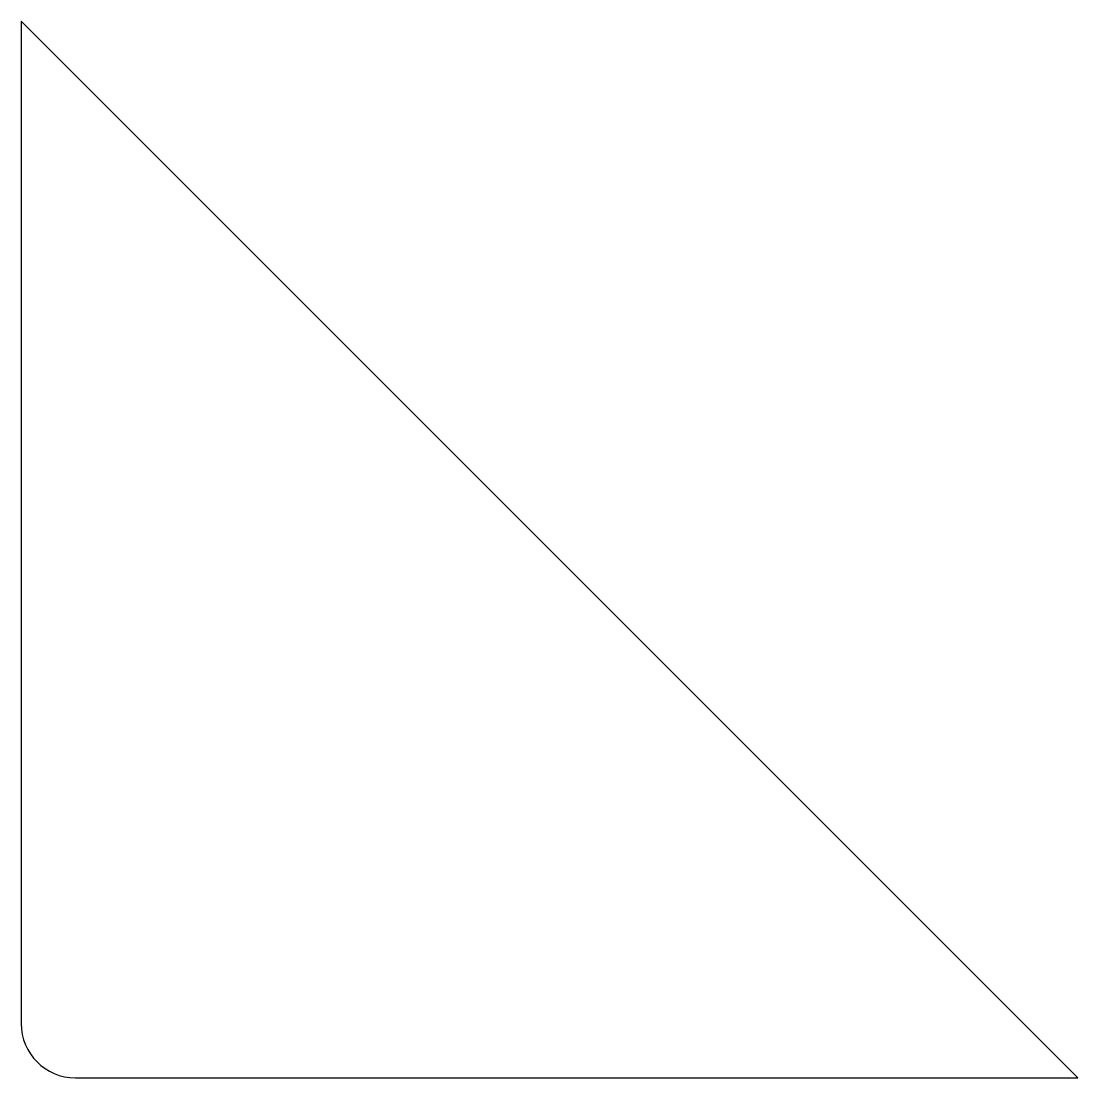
# Model space of a CAD drawing. Header units: millimetres. Extents: x 0 to 35, y 0 to 35.
import ezdxf

# ---------------------------------------------------------------- set-up
doc = ezdxf.new("R2010")
doc.units = ezdxf.units.MM

msp = doc.modelspace()

# ---------------------------------------------------------------- linework, layer by layer
at = {"color": 7, "linetype": 'Continuous', "lineweight": 25}
for p, q in [((0, 35), (0, 1.8)), ((35, 0), (0, 35)), ((1.8, 0), (35, 0))]:
    msp.add_line(p, q, dxfattribs=at)
msp.add_arc((1.8, 1.8), 1.8, 180, 270, dxfattribs=at)

doc.saveas('drawing.dxf')
